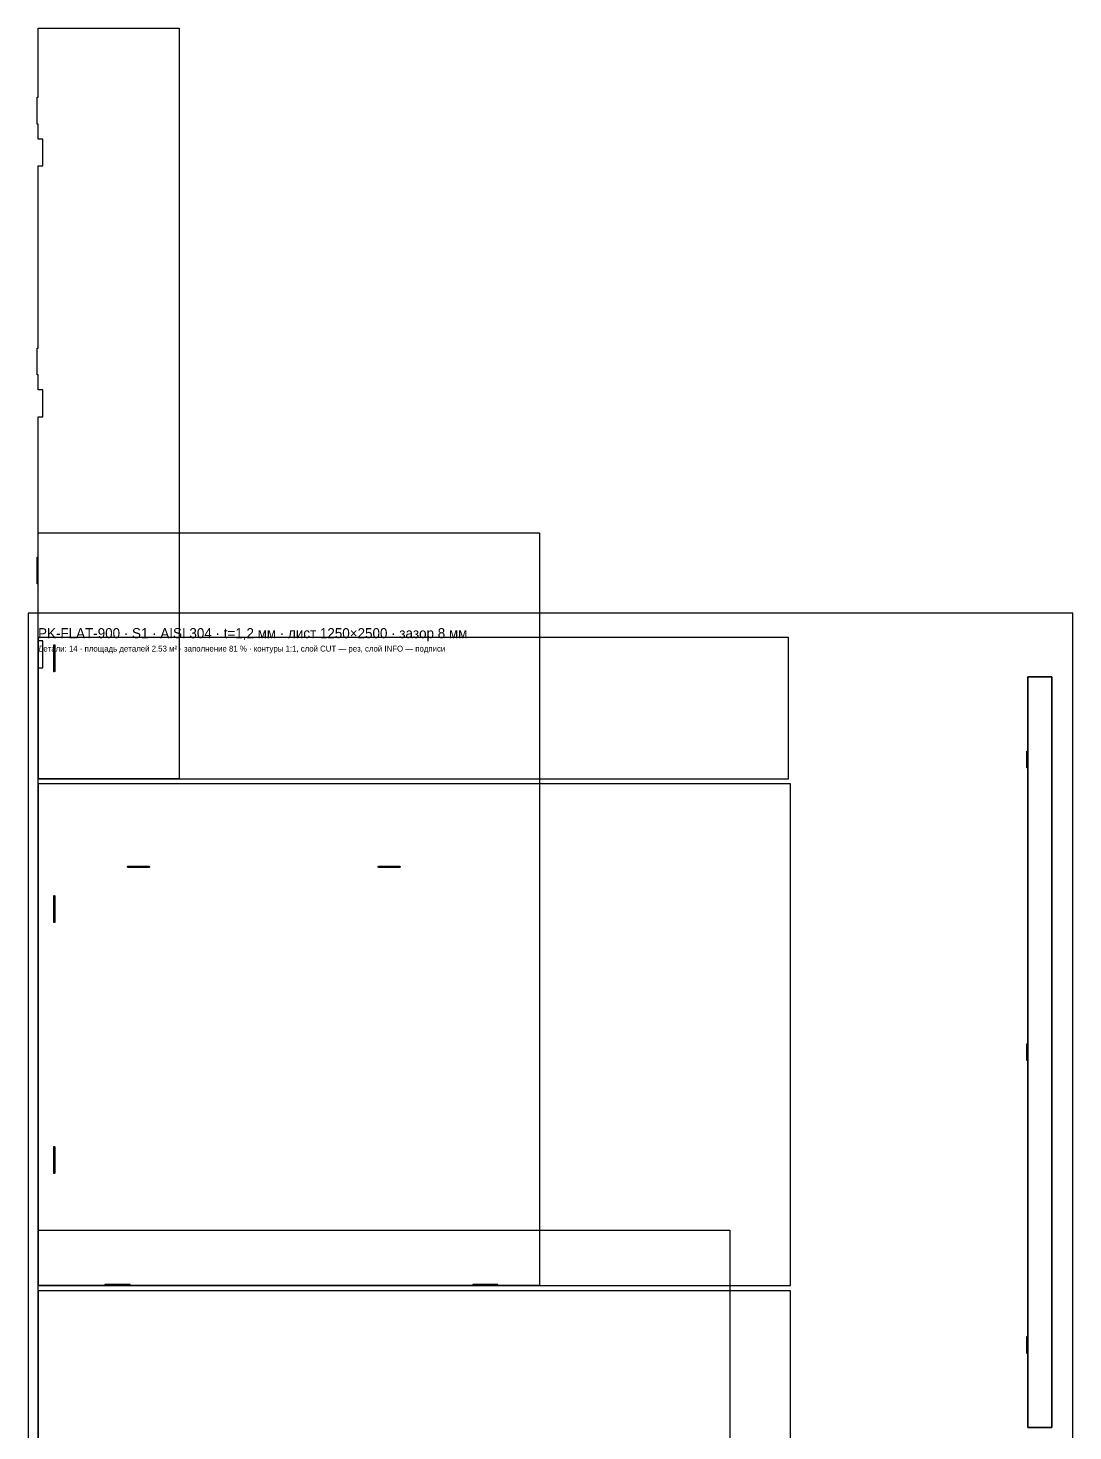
# Model space of a CAD drawing. Header units: millimetres. Extents: x 0 to 1250, y -63 to 3200.
# Drawn here: x 0 to 1250, y 1522 to 3200 of the extents above; entities that cross this region are included whole.
import ezdxf

# ---------------------------------------------------------------- set-up
doc = ezdxf.new("R2010")
doc.units = ezdxf.units.MM
for name, color, linetype in [('CUT', 7, 'Continuous'), ('INFO', 3, 'Continuous'), ('NEST', 4, 'Continuous'), ('SHEET', 8, 'Continuous')]:
    doc.layers.add(name, color=color, linetype=linetype)

msp = doc.modelspace()

# ---------------------------------------------------------------- linework, layer by layer
at = {"layer": 'CUT'}
for points in [[(12, 2434.7), (17.7, 2434.7), (17.7, 2466.9), (12, 2466.9), (12, 2534.8), (10.8, 2534.8), (10.8, 2566.8), (12, 2566.8), (12, 2734.7), (17.7, 2734.7), (17.7, 2766.9), (12, 2766.9), (12, 2784.8), (10.8, 2784.8), (10.8, 2816.8), (12, 2816.8), (12, 3034.7), (17.7, 3034.7), (17.7, 3066.9), (12, 3066.9), (12, 3084.8), (10.8, 3084.8), (10.8, 3116.8), (12, 3116.8), (12, 3199.6), (180.8, 3199.6), (180.8, 2302), (12, 2302)], [(12, 2596), (612, 2596), (612, 1696), (562.1, 1696), (562.1, 1697.3), (531.9, 1697.3), (531.9, 1696), (122.1, 1696), (122.1, 1697.3), (91.9, 1697.3), (91.9, 1696), (12, 1696)], [(30.7, 2461.4), (30.7, 2461.5), (30.7, 2461.7), (30.8, 2461.8), (30.9, 2461.9), (31, 2462), (31.1, 2462.1), (31.3, 2462.1), (31.4, 2462.1), (31.4, 2462.1), (31.5, 2462.1), (31.7, 2462.1), (31.8, 2462), (31.9, 2461.9), (32, 2461.8), (32.1, 2461.7), (32.1, 2461.5), (32.1, 2461.4), (32.1, 2430.6), (32.1, 2430.5), (32.1, 2430.3), (32, 2430.2), (31.9, 2430.1), (31.8, 2430), (31.7, 2429.9), (31.5, 2429.9), (31.4, 2429.9), (31.4, 2429.9), (31.3, 2429.9), (31.1, 2429.9), (31, 2430), (30.9, 2430.1), (30.8, 2430.2), (30.7, 2430.3), (30.7, 2430.5), (30.7, 2430.6)], [(1196, 1614.8), (1194.8, 1614.8), (1194.8, 1634.8), (1196, 1634.8), (1196, 1964.8), (1194.8, 1964.8), (1194.8, 1984.8), (1196, 1984.8), (1196, 2314.8), (1194.8, 2314.8), (1194.8, 2334.8), (1196, 2334.8), (1196, 2423.6), (1224.8, 2423.6), (1224.8, 1526), (1196, 1526)], [(118.9, 2196.6), (118.9, 2196.7), (118.9, 2196.9), (119, 2197), (119.1, 2197.1), (119.2, 2197.2), (119.3, 2197.3), (119.5, 2197.3), (119.6, 2197.3), (144.4, 2197.3), (144.5, 2197.3), (144.7, 2197.3), (144.8, 2197.2), (144.9, 2197.1), (145, 2197), (145.1, 2196.9), (145.1, 2196.7), (145.1, 2196.6), (145.1, 2196.6), (145.1, 2196.5), (145.1, 2196.3), (145, 2196.2), (144.9, 2196.1), (144.8, 2196), (144.7, 2195.9), (144.5, 2195.9), (144.4, 2195.9), (119.6, 2195.9), (119.5, 2195.9), (119.3, 2195.9), (119.2, 2196), (119.1, 2196.1), (119, 2196.2), (118.9, 2196.3), (118.9, 2196.5), (118.9, 2196.6)], [(418.9, 2196.6), (418.9, 2196.7), (418.9, 2196.9), (419, 2197), (419.1, 2197.1), (419.2, 2197.2), (419.3, 2197.3), (419.5, 2197.3), (419.6, 2197.3), (444.4, 2197.3), (444.5, 2197.3), (444.7, 2197.3), (444.8, 2197.2), (444.9, 2197.1), (445, 2197), (445.1, 2196.9), (445.1, 2196.7), (445.1, 2196.6), (445.1, 2196.6), (445.1, 2196.5), (445.1, 2196.3), (445, 2196.2), (444.9, 2196.1), (444.8, 2196), (444.7, 2195.9), (444.5, 2195.9), (444.4, 2195.9), (419.6, 2195.9), (419.5, 2195.9), (419.3, 2195.9), (419.2, 2196), (419.1, 2196.1), (419, 2196.2), (418.9, 2196.3), (418.9, 2196.5), (418.9, 2196.6)], [(30.7, 2161.4), (30.7, 2161.5), (30.7, 2161.7), (30.8, 2161.8), (30.9, 2161.9), (31, 2162), (31.1, 2162.1), (31.3, 2162.1), (31.4, 2162.1), (31.4, 2162.1), (31.5, 2162.1), (31.7, 2162.1), (31.8, 2162), (31.9, 2161.9), (32, 2161.8), (32.1, 2161.7), (32.1, 2161.5), (32.1, 2161.4), (32.1, 2130.6), (32.1, 2130.5), (32.1, 2130.3), (32, 2130.2), (31.9, 2130.1), (31.8, 2130), (31.7, 2129.9), (31.5, 2129.9), (31.4, 2129.9), (31.4, 2129.9), (31.3, 2129.9), (31.1, 2129.9), (31, 2130), (30.9, 2130.1), (30.8, 2130.2), (30.7, 2130.3), (30.7, 2130.5), (30.7, 2130.6)], [(30.7, 1861.4), (30.7, 1861.5), (30.7, 1861.7), (30.8, 1861.8), (30.9, 1861.9), (31, 1862), (31.1, 1862.1), (31.3, 1862.1), (31.4, 1862.1), (31.4, 1862.1), (31.5, 1862.1), (31.7, 1862.1), (31.8, 1862), (31.9, 1861.9), (32, 1861.8), (32.1, 1861.7), (32.1, 1861.5), (32.1, 1861.4), (32.1, 1830.6), (32.1, 1830.5), (32.1, 1830.3), (32, 1830.2), (31.9, 1830.1), (31.8, 1830), (31.7, 1829.9), (31.5, 1829.9), (31.4, 1829.9), (31.4, 1829.9), (31.3, 1829.9), (31.1, 1829.9), (31, 1830), (30.9, 1830.1), (30.8, 1830.2), (30.7, 1830.3), (30.7, 1830.5), (30.7, 1830.6)], [(12, 1762), (839.6, 1762), (839.6, 862), (703.9, 862), (703.9, 863.3), (677.7, 863.3), (677.7, 862), (283.9, 862), (283.9, 863.3), (257.7, 863.3), (257.7, 862), (12, 862)]]:
    msp.add_lwpolyline(points, close=True, dxfattribs=at)
at = {"layer": 'NEST'}
for points in [[(12, 2302), (909.6, 2302), (909.6, 2470.8), (12, 2470.8)], [(1196, 1526), (1224.8, 1526), (1224.8, 2423.6), (1196, 2423.6)], [(12, 1696), (912, 1696), (912, 2296), (12, 2296)], [(12, 862), (912, 862), (912, 1689.6), (12, 1689.6)]]:
    msp.add_lwpolyline(points, close=True, dxfattribs=at)
at = {"layer": 'SHEET'}
msp.add_lwpolyline([(0, 0), (1250, 0), (1250, 2500), (0, 2500)], close=True, dxfattribs=at)

# ---------------------------------------------------------------- texts
at = {"layer": 'INFO'}
for s, height, p in [('PK-FLAT-900 · S1 · AISI 304 · t=1,2 мм · лист 1250×2500 · зазор 8 мм', 12, (12, 2470)), ('Детали: 14 · площадь деталей 2.53 м² · заполнение 81 % · контуры 1:1, слой CUT — рез, слой INFO — подписи', 7, (12, 2454))]:
    msp.add_text(s, height=height, dxfattribs=at).set_placement(p)

doc.saveas('drawing.dxf')
